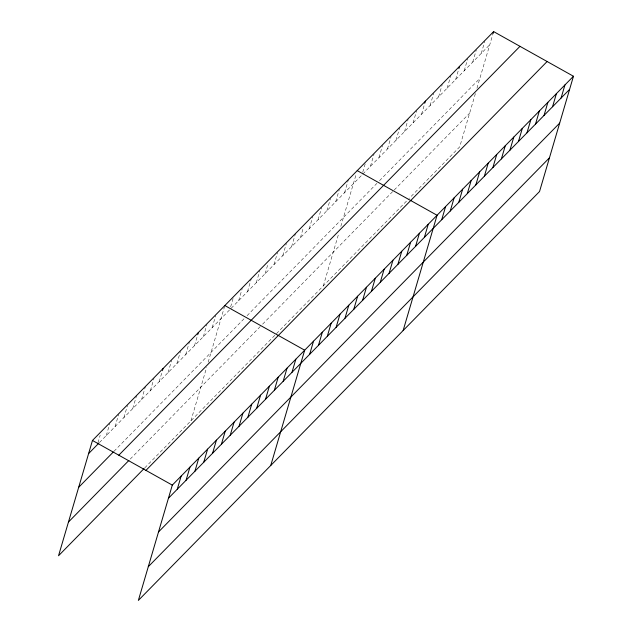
<?xml version="1.0" encoding="UTF-8"?>
<svg xmlns="http://www.w3.org/2000/svg" width="632" height="632" viewBox="0 0 632 632"><rect width="100%" height="100%" fill="white"/><g stroke="black" fill="none" stroke-linecap="round" stroke-linejoin="round"><path stroke-width="0.47" stroke-dasharray="3.16 2.37" d="M97.984 442.716L100.188 435.219M106.255 435.598L109.842 423.416M115.079 426.608L118.666 414.418M123.904 417.61L127.49 405.42M132.736 408.612L136.599 395.49M141.56 399.622L145.423 386.5M150.384 390.623L153.971 378.442M159.209 381.633L162.519 370.384M168.033 372.635L171.62 360.445M176.857 363.637L180.444 351.455M185.69 354.647L189.545 341.517M194.514 345.649L197.824 334.399M203.338 336.651L206.925 324.469M212.162 327.66L215.749 315.471M190.919 420.825L206.609 367.516M208.181 362.175L224.573 306.481M230.641 306.86L233.398 297.482M238.643 300.674L242.23 288.484M247.468 291.676L251.331 278.554M256.292 282.686L259.878 270.496M265.116 273.688L267.873 264.318M273.94 264.697L277.527 252.508M282.765 255.699L286.351 243.51M291.597 246.701L295.452 233.579M300.421 237.711L303.178 228.334M309.245 228.713L312.832 216.531M318.07 219.715L321.656 207.533M326.894 210.725L330.481 198.535M335.718 201.727L339.305 189.545M344.551 192.736L348.406 179.607M323.308 285.893L338.728 233.485M340.83 226.359L356.132 174.361M362.728 172.236L365.486 162.866M370.423 166.358L374.01 154.176M378.947 157.676L382.534 145.486M387.471 148.986L391.058 136.796M395.995 140.296L399.582 128.106M404.519 131.606L408.106 119.424M413.044 122.916L416.63 110.734M421.568 114.234L424.878 102.984M430.092 105.544L433.678 93.354M438.616 96.854L442.203 84.664M447.148 88.164L450.734 75.982M455.672 79.474L458.982 68.232M464.196 70.792L467.783 58.602M472.72 62.102L476.307 49.912M481.244 53.412L484.831 41.222M475.39 93.576L459.701 146.885L409.212 198.345M476.963 88.235L493.079 33.472M99.469 442.519L229.811 309.672M231.17 308.282L489.768 44.722M113.981 451.319L244.331 318.473M247.049 315.708L376.893 183.367M379.516 180.689L479.846 78.439M130.239 459.069L261.269 325.527M262.62 324.145L392.899 191.362M394.21 190.027L469.623 113.168M144.76 467.877L408.556 199.009"/><path stroke-width="0.95" d="M573.461 76.251L172.299 485.115L138.369 600.4L539.531 191.536L573.461 76.251L493.632 31.6L92.469 440.464L58.539 555.749L144.08 468.565M162.519 370.384L163.072 368.503M197.824 334.399L198.377 332.527M177.26 489.247L181.123 476.125M186.085 480.249L189.948 467.127M194.917 471.259L198.78 458.129M203.741 462.261L207.604 449.139M212.565 453.263L216.428 440.141M221.39 444.272L225.253 431.15M230.214 435.274L234.077 422.152M239.038 426.284L242.901 413.154M247.87 417.286L251.726 404.164M256.695 408.288L260.558 395.166M265.519 399.298L269.382 386.176M274.343 390.3L278.206 377.178M283.168 381.309L287.031 368.18M291.992 372.311L295.855 359.189M270.757 465.476L304.679 350.191L224.85 305.54M309.648 354.323L313.512 341.193M318.473 345.325L322.336 332.203M327.297 336.327L331.16 323.205M336.121 327.337L339.984 314.215M344.946 318.338L348.809 305.217M353.778 309.348L357.633 296.218M362.602 300.35L366.465 287.228M424.878 102.984L425.431 101.104M371.426 291.352L375.29 278.23M380.251 282.362L384.114 269.24M389.075 273.364L392.938 260.242M397.899 264.373L401.762 251.244M458.982 68.232L459.535 66.352M406.732 255.375L410.587 242.254M415.556 246.377L419.419 233.255M424.38 237.387L428.243 224.257M403.137 330.552L437.067 215.267L357.238 170.616M493.079 33.472L493.632 31.6M441.728 219.699L445.592 206.577M450.253 211.009L454.116 197.887M458.777 202.327L462.64 189.197M467.301 193.637L471.164 180.515M475.825 184.947L479.688 171.825M484.349 176.257L488.212 163.135M492.881 167.567L496.736 154.445M501.405 158.885L505.268 145.755M509.929 150.195L513.792 137.073M518.453 141.505L522.316 128.383M526.977 132.815L530.841 119.693M535.502 124.125L539.365 111.003M544.026 115.443L547.889 102.313M552.55 106.753L556.413 93.631M561.074 98.063L564.937 84.941M88.606 453.586L98.79 443.214M78.684 487.304L113.31 452.014M118.808 455.198L519.978 46.334M68.461 522.04L128.881 460.452M145.953 470.382L547.115 61.517M168.436 498.245L569.598 89.373M158.514 531.954L559.676 123.09M148.291 566.691L549.453 157.818M92.469 440.464L172.299 485.115"/></g></svg>
